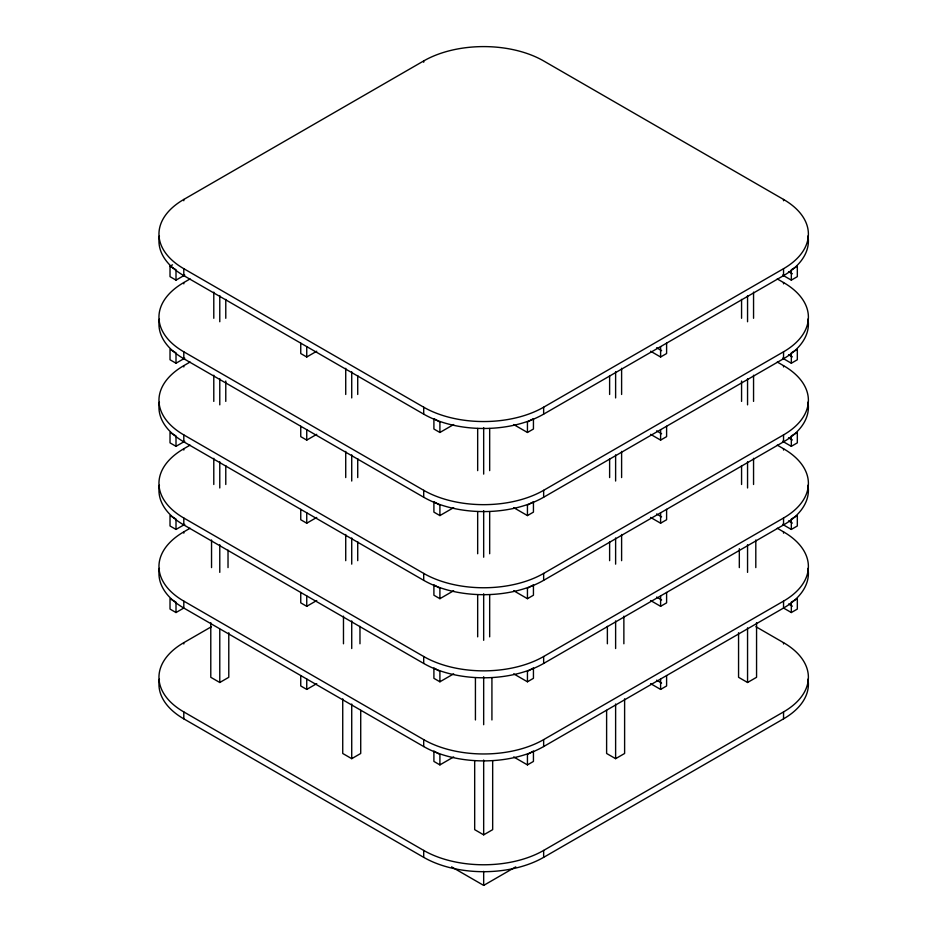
<?xml version="1.0" encoding="UTF-8"?>
<svg xmlns="http://www.w3.org/2000/svg" width="932" height="932" viewBox="0 0 932 932"><rect width="100%" height="100%" fill="white"/><g stroke="black" fill="none" stroke-linecap="round" stroke-linejoin="round"><path stroke-width="1.4" d="M183.802 275.627L183.802 268.696A84.812 48.965 0 0 1 183.802 199.448L423.699 60.941A84.812 48.965 0 0 1 543.647 60.941L783.544 199.448A84.812 48.965 0 0 1 783.544 268.696L783.544 275.627L543.647 414.134A84.812 48.965 0 0 1 423.699 414.134L183.802 275.627A84.812 48.965 0 0 1 159.407 235.947M184.769 275.068L176.008 280.124L170.02 276.653L170.02 266.272L172.513 264.828M807.939 319.047A84.812 48.965 0 0 1 783.544 358.727L543.647 497.234A84.812 48.965 0 0 1 423.699 497.234L183.802 358.727L183.802 351.807A84.812 48.965 0 0 1 183.802 282.547L190.081 278.924M176.008 363.224L176.008 352.832L170.02 349.372L170.02 359.764L176.008 363.224L184.769 358.168M807.939 402.146A84.812 48.965 0 0 1 783.544 441.838L543.647 580.333A84.812 48.965 0 0 1 423.699 580.333L183.802 441.838L183.802 434.906A84.812 48.965 0 0 1 183.802 365.659L190.081 362.035M300.745 343.151L300.745 353.531L306.745 357.003L316.74 351.224M176.008 446.323L176.008 435.943L170.02 432.483L170.02 442.863L176.008 446.323L184.769 441.279M807.939 485.257A84.812 48.965 0 0 1 783.544 524.937L543.647 663.444A84.812 48.965 0 0 1 423.699 663.444L183.802 524.937L183.802 518.017A84.812 48.965 0 0 1 183.802 448.758L190.081 445.135M300.745 426.25L300.745 436.642L306.745 440.102L316.74 434.335M176.008 529.434L176.008 519.042L170.02 515.582L170.02 525.974L176.008 529.434L184.769 524.378M807.939 568.357A84.812 48.965 0 0 1 783.544 608.037L543.647 746.544A84.812 48.965 0 0 1 423.699 746.544L183.802 608.037L183.802 601.117A84.812 48.965 0 0 1 183.802 531.869L190.081 528.234M439.904 432.471L439.904 422.091L433.904 418.619L433.904 429.011L439.904 432.471L453.663 424.538M300.745 509.35L300.745 519.741L306.745 523.202L316.74 517.435M176.008 612.534L176.008 602.154L170.02 598.682L170.02 609.074L176.008 612.534L183.511 608.2M183.802 268.696L423.699 407.202A84.812 48.965 0 0 0 543.647 407.202L783.544 268.696M527.442 432.471L533.442 429.011L533.442 418.619L527.442 422.091L527.442 432.471L513.683 424.538M791.326 280.124L797.326 276.653L797.326 266.272L791.326 269.732L791.326 280.124L782.577 275.068M650.606 351.224L660.602 357.003L666.601 353.531L666.601 343.151M807.939 679.16A84.812 48.965 0 0 1 783.544 718.852L543.647 857.347A84.812 48.965 0 0 1 423.699 857.347L183.802 718.852L183.802 711.92A84.812 48.965 0 0 1 183.802 642.672L211.424 626.712M439.904 515.582L439.904 505.191L433.904 501.731L433.904 512.122L439.904 515.582L453.663 507.637M300.745 592.461L300.745 602.853L306.745 606.313L316.74 600.534M183.802 351.807L423.699 490.314A84.812 48.965 0 0 0 543.647 490.314L783.544 351.807A84.812 48.965 0 0 0 783.544 282.547L777.265 278.924M210.783 622.634L210.783 677.296L219.777 682.492L228.783 677.296L228.783 632.712M527.442 515.582L533.442 512.122L533.442 501.731L527.442 505.191L527.442 515.582L513.683 507.637M791.326 363.224L797.326 359.764L797.326 349.372L791.326 352.832L791.326 363.224L782.577 358.168M650.606 434.335L660.602 440.102L666.601 436.642L666.601 426.25M439.904 598.682L439.904 588.29L433.904 584.83L433.904 595.222L439.904 598.682L453.663 590.737M300.745 675.56L300.745 685.952L306.745 689.412L316.74 683.645M183.802 434.906L423.699 573.413A84.812 48.965 0 0 0 543.647 573.413L783.544 434.906A84.812 48.965 0 0 0 783.544 365.659L777.265 362.035M527.442 598.682L533.442 595.222L533.442 584.83L527.442 588.29L527.442 598.682L513.683 590.737M791.326 446.323L797.326 442.863L797.326 432.483L791.326 435.943L791.326 446.323L782.577 441.279M650.606 517.435L660.602 523.202L666.601 519.741L666.601 509.35M439.904 681.793L439.904 671.401L433.904 667.941L433.904 678.321L439.904 681.793L453.663 673.848M342.731 698.814L342.731 753.475L351.725 758.671L360.719 753.475L360.719 710.324M183.802 518.017L423.699 656.512A84.812 48.965 0 0 0 543.647 656.512L783.544 518.017A84.812 48.965 0 0 0 783.544 448.758L777.265 445.135M527.442 681.793L533.442 678.321L533.442 667.941L527.442 671.401L527.442 681.793L513.683 673.848M791.326 529.434L797.326 525.974L797.326 515.582L791.326 519.042L791.326 529.434L782.577 524.378M650.606 600.534L660.602 606.313L666.601 602.853L666.601 592.461M439.904 764.892L439.904 754.501L433.904 751.041L433.904 761.432L439.904 764.892L453.663 756.947M183.802 601.117L423.699 739.624A84.812 48.965 0 0 0 543.647 739.624L783.544 601.117A84.812 48.965 0 0 0 783.544 531.869L777.265 528.234M527.442 764.892L533.442 761.432L533.442 751.041L527.442 754.501L527.442 764.892L513.683 756.947M791.326 612.534L797.326 609.074L797.326 598.682L791.326 602.154L791.326 612.534L783.824 608.2M650.606 683.645L660.602 689.412L666.601 685.952L666.601 675.56M474.679 760.605L474.679 829.655L483.673 834.851L492.667 829.655L492.667 760.605M606.616 710.324L606.616 753.475L615.621 758.671L624.615 753.475L624.615 698.814M738.563 632.712L738.563 677.296L747.557 682.492L756.563 677.296L756.563 622.634M183.802 711.92L423.699 850.427A84.812 48.965 0 0 0 543.647 850.427L783.544 711.92A84.812 48.965 0 0 0 783.544 642.672L755.91 626.712M451.589 866.877L483.673 885.4L515.745 866.877M788.577 271.608L792.328 273.775M788.577 354.708L792.328 356.874M656.606 347.764L661.603 350.653M788.577 437.807L792.328 439.974M656.606 430.864L661.603 433.753M788.577 520.918L792.328 523.085M656.606 513.975L661.603 516.852M788.577 604.018L792.328 606.184M170.02 266.272L176.008 269.732L176.008 280.124M656.606 597.074L661.603 599.963M656.606 680.185L661.603 683.063M783.544 199.448L783.544 200.741M783.544 282.547L783.544 283.852M783.544 351.807L783.544 358.727M783.544 365.659L783.544 366.952M783.544 434.906L783.544 441.838M783.544 448.758L783.544 450.063M783.544 518.017L783.544 524.937M783.544 531.869L783.544 533.162M783.544 601.117L783.544 608.037M783.544 642.672L783.544 643.965M783.544 711.92L783.544 718.852M755.805 539.966L755.805 567.6M753.557 292.112L753.557 318.29M753.557 375.212L753.557 401.389M753.557 458.311L753.557 484.489M747.557 295.572L747.557 321.75M747.557 378.672L747.557 404.849M747.557 461.783L747.557 487.96M747.557 544.731L747.557 572.365M747.557 627.83L747.557 682.492M741.569 299.382L741.569 318.29M741.569 381.025L741.569 401.389M741.569 465.592L741.569 484.489M739.321 548.692L739.321 567.6M660.602 346.611L660.602 357.003M660.602 429.71L660.602 440.102M660.602 512.821L660.602 523.202M660.602 595.921L660.602 606.313M660.602 679.02L660.602 689.412M623.869 616.145L623.869 643.779M621.609 368.291L621.609 394.469M621.609 451.391L621.609 477.568M621.609 534.49L621.609 560.668M615.621 371.752L615.621 397.929M615.621 454.851L615.621 481.029M615.621 537.962L615.621 564.14M615.621 620.91L615.621 648.532M615.621 704.01L615.621 758.671M609.621 375.561L609.621 394.469M609.621 458.661L609.621 477.568M609.621 541.772L609.621 560.668M607.373 626.327L607.373 643.779M543.647 407.202L543.647 414.134M543.647 490.314L543.647 497.234M543.647 573.413L543.647 580.333M543.647 656.512L543.647 663.444M543.647 739.624L543.647 746.544M543.647 850.427L543.647 857.347M491.921 677.774L491.921 719.958M489.673 428.464L489.673 470.637M489.673 511.575L489.673 553.748M489.673 594.674L489.673 636.847M483.673 427.567L483.673 474.108M483.673 510.666L483.673 557.208M483.673 593.777L483.673 640.307M483.673 676.725L483.673 724.712M483.673 760.046L483.673 834.851M483.673 871.35L483.673 885.4M477.673 428.464L477.673 470.637M477.673 511.575L477.673 553.748M477.673 594.674L477.673 636.847M475.425 677.774L475.425 719.958M423.699 60.941L423.699 62.246M423.699 407.202L423.699 414.134M423.699 490.314L423.699 497.234M423.699 573.413L423.699 580.333M423.699 656.512L423.699 663.444M423.699 739.624L423.699 746.544M423.699 850.427L423.699 857.347M359.973 626.327L359.973 643.779M357.725 375.561L357.725 394.469M357.725 458.661L357.725 477.568M357.725 541.772L357.725 560.668M351.725 371.752L351.725 397.929M351.725 454.851L351.725 481.029M351.725 537.962L351.725 564.14M351.725 620.91L351.725 648.532M351.725 704.01L351.725 758.671M345.725 368.291L345.725 394.469M345.725 451.391L345.725 477.568M345.725 534.49L345.725 560.668M343.477 616.145L343.477 643.779M306.745 346.611L306.745 357.003M306.745 429.71L306.745 440.102M306.745 512.821L306.745 523.202M306.745 595.921L306.745 606.313M306.745 679.02L306.745 689.412M228.025 550.148L228.025 567.6M225.777 299.382L225.777 318.29M225.777 381.025L225.777 401.389M225.777 465.592L225.777 484.489M219.777 295.572L219.777 321.75M219.777 378.672L219.777 404.849M219.777 461.783L219.777 487.96M219.777 544.731L219.777 572.365M219.777 629.275L219.777 682.492M213.789 292.112L213.789 318.29M213.789 375.212L213.789 401.389M213.789 458.311L213.789 484.489M211.541 539.966L211.541 567.6M183.802 199.448L183.802 200.741M183.802 282.547L183.802 283.852M183.802 365.659L183.802 366.952M183.802 448.758L183.802 450.063M183.802 531.869L183.802 533.162M183.802 642.672L183.802 643.965M807.939 235.947A84.812 48.965 0 0 1 783.544 275.627M183.802 358.727A84.812 48.965 0 0 1 159.407 319.047M183.802 441.838A84.812 48.965 0 0 1 159.407 402.146M183.802 524.937A84.812 48.965 0 0 1 159.407 485.257M183.802 608.037A84.812 48.965 0 0 1 159.407 568.357M183.802 718.852A84.812 48.965 0 0 1 159.407 679.16"/></g></svg>
